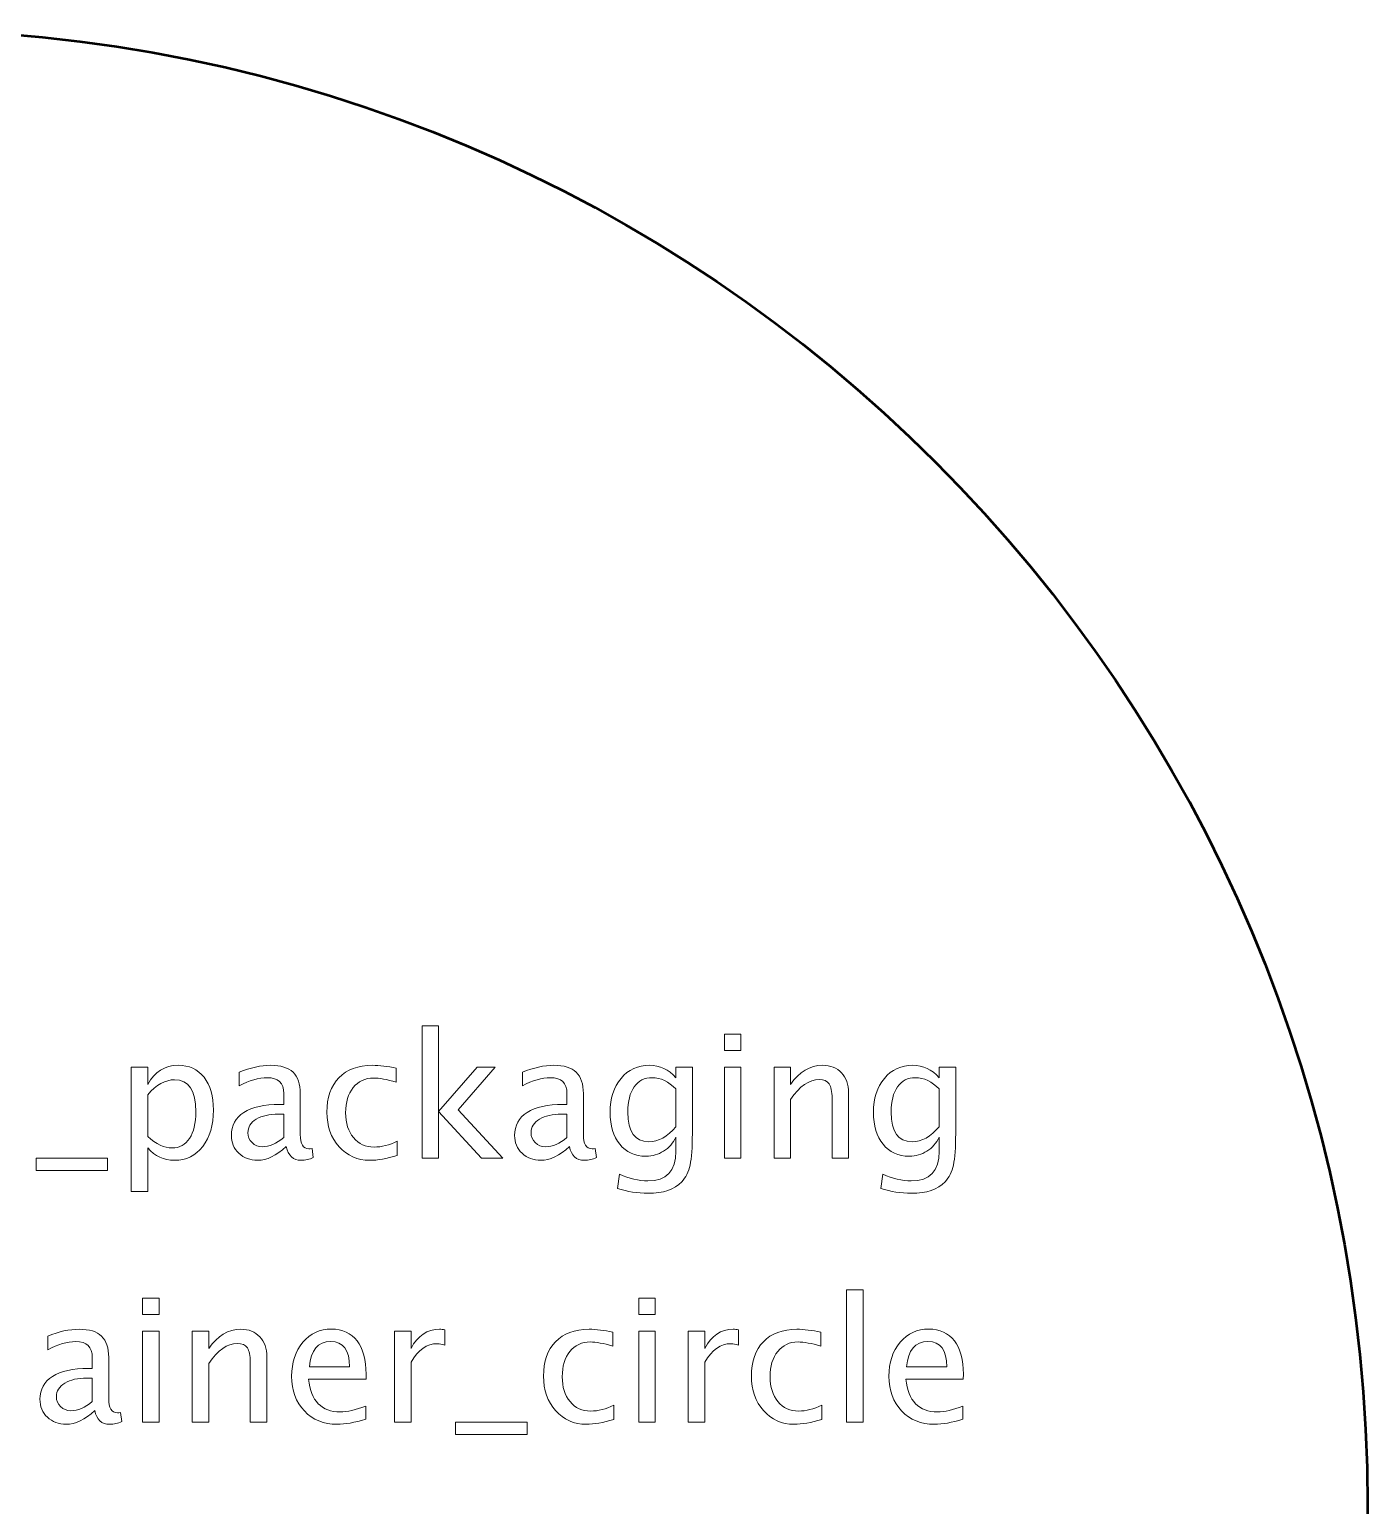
# Model space of a CAD drawing. Header units: centimetres. Extents: x -9.3 to 10.1, y -9.5 to 10.1.
# Drawn here: x 5.653 to 10.05, y 5.25 to 10.1 of the extents above; entities that cross this region are included whole.
import ezdxf

# ---------------------------------------------------------------- set-up
doc = ezdxf.new("R2010")
doc.units = ezdxf.units.CM
doc.header["$MEASUREMENT"] = 0
doc.layers.add('Layer 1', color=7, linetype='Continuous')

msp = doc.modelspace()

# ---------------------------------------------------------------- linework, layer by layer
at = {"layer": 'Layer 1', "lineweight": 53}
msp.add_ellipse((5.2, 5.25), major_axis=(0, 4.85), ratio=1, dxfattribs=at)
at = {"layer": 'Layer 1', "color": 5, "lineweight": 9}
for points, knots in [([(6.94299, 6.39101), (6.94299, 6.39101), (6.94299, 6.82619), (6.94299, 6.82619), (6.94299, 6.82619), (6.94299, 6.82619), (6.99717, 6.82619), (6.99717, 6.82619), (6.99717, 6.82619), (6.99717, 6.82619), (6.99717, 6.54501), (6.99717, 6.54501), (6.99717, 6.54501), (6.99717, 6.54501), (7.12417, 6.69016), (7.12417, 6.69016), (7.12417, 6.69016), (7.12417, 6.69016), (7.18269, 6.69016), (7.18269, 6.69016), (7.18269, 6.69016), (7.18269, 6.69016), (7.06133, 6.55056), (7.06133, 6.55056), (7.06133, 6.55056), (7.06133, 6.55056), (7.20808, 6.39101), (7.20808, 6.39101), (7.20808, 6.39101), (7.20808, 6.39101), (7.13828, 6.39101), (7.13828, 6.39101), (7.13828, 6.39101), (7.13828, 6.39101), (6.99717, 6.54444), (6.99717, 6.54444), (6.99717, 6.54444), (6.99717, 6.54444), (6.99717, 6.39101), (6.99717, 6.39101), (6.99717, 6.39101), (6.99717, 6.39101), (6.94299, 6.39101), (6.94299, 6.39101)], [0, 0, 0, 0, 0.0833333, 0.0833333, 0.0833333, 0.0833333, 0.1666667, 0.1666667, 0.1666667, 0.1666667, 0.25, 0.25, 0.25, 0.25, 0.3333333, 0.3333333, 0.3333333, 0.3333333, 0.4166667, 0.4166667, 0.4166667, 0.4166667, 0.5, 0.5, 0.5, 0.5, 0.5833333, 0.5833333, 0.5833333, 0.5833333, 0.6666667, 0.6666667, 0.6666667, 0.6666667, 0.75, 0.75, 0.75, 0.75, 0.8333333, 0.8333333, 0.8333333, 0.8333333, 1, 1, 1, 1]), ([(7.9365, 6.74491), (7.9365, 6.74491), (7.9365, 6.7991), (7.9365, 6.7991), (7.9365, 6.7991), (7.9365, 6.7991), (7.99068, 6.7991), (7.99068, 6.7991), (7.99068, 6.7991), (7.99068, 6.7991), (7.99068, 6.74491), (7.99068, 6.74491), (7.99068, 6.74491), (7.99068, 6.74491), (7.9365, 6.74491), (7.9365, 6.74491)], [0, 0, 0, 0, 0.2, 0.2, 0.2, 0.2, 0.4, 0.4, 0.4, 0.4, 0.6, 0.6, 0.6, 0.6, 1, 1, 1, 1]), ([(5.98702, 6.28207), (5.98702, 6.28207), (5.98702, 6.69016), (5.98702, 6.69016), (5.98702, 6.69016), (5.98702, 6.69016), (6.0412, 6.69016), (6.0412, 6.69016), (6.0412, 6.69016), (6.0412, 6.69016), (6.0412, 6.63363), (6.0412, 6.63363), (6.0412, 6.63363), (6.0634, 6.67549), (6.0968, 6.69637), (6.1413, 6.69637), (6.1413, 6.69637), (6.17733, 6.69637), (6.20564, 6.6833), (6.22634, 6.65705), (6.22634, 6.65705), (6.24703, 6.6308), (6.25738, 6.59496), (6.25738, 6.54952), (6.25738, 6.54952), (6.25738, 6.50004), (6.24562, 6.46006), (6.2222, 6.42977), (6.2222, 6.42977), (6.19878, 6.39938), (6.16792, 6.38424), (6.12973, 6.38424), (6.12973, 6.38424), (6.09426, 6.38424), (6.06472, 6.39778), (6.0412, 6.42497), (6.0412, 6.42497), (6.0412, 6.42497), (6.0412, 6.28207), (6.0412, 6.28207), (6.0412, 6.28207), (6.0412, 6.28207), (5.98702, 6.28207), (5.98702, 6.28207)], [0, 0, 0, 0, 0.0833333, 0.0833333, 0.0833333, 0.0833333, 0.1666667, 0.1666667, 0.1666667, 0.1666667, 0.25, 0.25, 0.25, 0.25, 0.3333333, 0.3333333, 0.3333333, 0.3333333, 0.4166667, 0.4166667, 0.4166667, 0.4166667, 0.5, 0.5, 0.5, 0.5, 0.5833333, 0.5833333, 0.5833333, 0.5833333, 0.6666667, 0.6666667, 0.6666667, 0.6666667, 0.75, 0.75, 0.75, 0.75, 0.8333333, 0.8333333, 0.8333333, 0.8333333, 1, 1, 1, 1]), ([(6.49642, 6.42911), (6.46387, 6.39919), (6.43255, 6.38424), (6.40244, 6.38424), (6.40244, 6.38424), (6.3777, 6.38424), (6.3571, 6.39195), (6.34083, 6.40747), (6.34083, 6.40747), (6.32446, 6.42299), (6.31627, 6.44256), (6.31627, 6.46617), (6.31627, 6.46617), (6.31627, 6.49882), (6.33001, 6.52394), (6.35748, 6.54143), (6.35748, 6.54143), (6.38495, 6.55893), (6.42436, 6.56768), (6.47573, 6.56768), (6.47573, 6.56768), (6.47573, 6.56768), (6.48843, 6.56768), (6.48843, 6.56768), (6.48843, 6.56768), (6.48843, 6.56768), (6.48843, 6.60371), (6.48843, 6.60371), (6.48843, 6.60371), (6.48843, 6.63842), (6.47036, 6.65573), (6.43415, 6.65573), (6.43415, 6.65573), (6.40611, 6.65573), (6.37544, 6.64689), (6.34224, 6.6292), (6.34224, 6.6292), (6.34224, 6.6292), (6.34224, 6.67379), (6.34224, 6.67379), (6.34224, 6.67379), (6.37874, 6.68885), (6.41317, 6.69637), (6.44543, 6.69637), (6.44543, 6.69637), (6.47864, 6.69637), (6.5032, 6.68885), (6.51891, 6.6737), (6.51891, 6.6737), (6.53471, 6.65855), (6.54261, 6.63522), (6.54261, 6.60371), (6.54261, 6.60371), (6.54261, 6.60371), (6.54261, 6.46853), (6.54261, 6.46853), (6.54261, 6.46853), (6.54261, 6.43758), (6.55211, 6.42205), (6.57121, 6.42205), (6.57121, 6.42205), (6.57356, 6.42205), (6.57704, 6.42243), (6.58165, 6.42318), (6.58165, 6.42318), (6.58165, 6.42318), (6.58551, 6.39308), (6.58551, 6.39308), (6.58551, 6.39308), (6.57319, 6.38715), (6.55964, 6.38424), (6.54478, 6.38424), (6.54478, 6.38424), (6.51947, 6.38424), (6.50338, 6.39919), (6.49642, 6.42911)], [0, 0, 0, 0, 0.05, 0.05, 0.05, 0.05, 0.1, 0.1, 0.1, 0.1, 0.15, 0.15, 0.15, 0.15, 0.2, 0.2, 0.2, 0.2, 0.25, 0.25, 0.25, 0.25, 0.3, 0.3, 0.3, 0.3, 0.35, 0.35, 0.35, 0.35, 0.4, 0.4, 0.4, 0.4, 0.45, 0.45, 0.45, 0.45, 0.5, 0.5, 0.5, 0.5, 0.55, 0.55, 0.55, 0.55, 0.6, 0.6, 0.6, 0.6, 0.65, 0.65, 0.65, 0.65, 0.7, 0.7, 0.7, 0.7, 0.75, 0.75, 0.75, 0.75, 0.8, 0.8, 0.8, 0.8, 0.85, 0.85, 0.85, 0.85, 0.9, 0.9, 0.9, 0.9, 1, 1, 1, 1]), ([(6.86161, 6.40004), (6.82652, 6.3895), (6.79623, 6.38424), (6.77074, 6.38424), (6.77074, 6.38424), (6.73028, 6.38424), (6.69679, 6.39919), (6.67017, 6.42902), (6.67017, 6.42902), (6.64355, 6.45893), (6.63019, 6.49665), (6.63019, 6.54209), (6.63019, 6.54209), (6.63019, 6.59063), (6.64336, 6.62855), (6.6697, 6.65564), (6.6697, 6.65564), (6.69604, 6.68283), (6.73282, 6.69637), (6.78005, 6.69637), (6.78005, 6.69637), (6.80328, 6.69637), (6.82944, 6.69317), (6.85822, 6.68678), (6.85822, 6.68678), (6.85822, 6.68678), (6.85822, 6.64106), (6.85822, 6.64106), (6.85822, 6.64106), (6.82765, 6.65009), (6.80272, 6.6546), (6.78353, 6.6546), (6.78353, 6.6546), (6.75568, 6.6546), (6.73339, 6.64416), (6.71674, 6.62337), (6.71674, 6.62337), (6.70009, 6.60258), (6.69171, 6.57483), (6.69171, 6.54021), (6.69171, 6.54021), (6.69171, 6.50663), (6.70037, 6.47953), (6.71758, 6.45874), (6.71758, 6.45874), (6.7348, 6.43805), (6.75728, 6.4277), (6.78522, 6.4277), (6.78522, 6.4277), (6.80996, 6.4277), (6.83536, 6.4341), (6.86161, 6.44689), (6.86161, 6.44689), (6.86161, 6.44689), (6.86161, 6.40004), (6.86161, 6.40004)], [0, 0, 0, 0, 0.0666667, 0.0666667, 0.0666667, 0.0666667, 0.1333333, 0.1333333, 0.1333333, 0.1333333, 0.2, 0.2, 0.2, 0.2, 0.2666667, 0.2666667, 0.2666667, 0.2666667, 0.3333333, 0.3333333, 0.3333333, 0.3333333, 0.4, 0.4, 0.4, 0.4, 0.4666667, 0.4666667, 0.4666667, 0.4666667, 0.5333333, 0.5333333, 0.5333333, 0.5333333, 0.6, 0.6, 0.6, 0.6, 0.6666667, 0.6666667, 0.6666667, 0.6666667, 0.7333333, 0.7333333, 0.7333333, 0.7333333, 0.8, 0.8, 0.8, 0.8, 0.8666667, 0.8666667, 0.8666667, 0.8666667, 1, 1, 1, 1]), ([(7.42709, 6.42911), (7.39454, 6.39919), (7.36322, 6.38424), (7.33311, 6.38424), (7.33311, 6.38424), (7.30837, 6.38424), (7.28777, 6.39195), (7.2715, 6.40747), (7.2715, 6.40747), (7.25513, 6.42299), (7.24694, 6.44256), (7.24694, 6.46617), (7.24694, 6.46617), (7.24694, 6.49882), (7.26068, 6.52394), (7.28815, 6.54143), (7.28815, 6.54143), (7.31562, 6.55893), (7.35503, 6.56768), (7.4064, 6.56768), (7.4064, 6.56768), (7.4064, 6.56768), (7.4191, 6.56768), (7.4191, 6.56768), (7.4191, 6.56768), (7.4191, 6.56768), (7.4191, 6.60371), (7.4191, 6.60371), (7.4191, 6.60371), (7.4191, 6.63842), (7.40103, 6.65573), (7.36482, 6.65573), (7.36482, 6.65573), (7.33678, 6.65573), (7.30611, 6.64689), (7.27291, 6.6292), (7.27291, 6.6292), (7.27291, 6.6292), (7.27291, 6.67379), (7.27291, 6.67379), (7.27291, 6.67379), (7.30941, 6.68885), (7.34384, 6.69637), (7.3761, 6.69637), (7.3761, 6.69637), (7.40931, 6.69637), (7.43387, 6.68885), (7.44958, 6.6737), (7.44958, 6.6737), (7.46538, 6.65855), (7.47328, 6.63522), (7.47328, 6.60371), (7.47328, 6.60371), (7.47328, 6.60371), (7.47328, 6.46853), (7.47328, 6.46853), (7.47328, 6.46853), (7.47328, 6.43758), (7.48278, 6.42205), (7.50188, 6.42205), (7.50188, 6.42205), (7.50423, 6.42205), (7.50771, 6.42243), (7.51232, 6.42318), (7.51232, 6.42318), (7.51232, 6.42318), (7.51618, 6.39308), (7.51618, 6.39308), (7.51618, 6.39308), (7.50386, 6.38715), (7.49031, 6.38424), (7.47545, 6.38424), (7.47545, 6.38424), (7.45014, 6.38424), (7.43405, 6.39919), (7.42709, 6.42911)], [0, 0, 0, 0, 0.05, 0.05, 0.05, 0.05, 0.1, 0.1, 0.1, 0.1, 0.15, 0.15, 0.15, 0.15, 0.2, 0.2, 0.2, 0.2, 0.25, 0.25, 0.25, 0.25, 0.3, 0.3, 0.3, 0.3, 0.35, 0.35, 0.35, 0.35, 0.4, 0.4, 0.4, 0.4, 0.45, 0.45, 0.45, 0.45, 0.5, 0.5, 0.5, 0.5, 0.55, 0.55, 0.55, 0.55, 0.6, 0.6, 0.6, 0.6, 0.65, 0.65, 0.65, 0.65, 0.7, 0.7, 0.7, 0.7, 0.75, 0.75, 0.75, 0.75, 0.8, 0.8, 0.8, 0.8, 0.85, 0.85, 0.85, 0.85, 0.9, 0.9, 0.9, 0.9, 1, 1, 1, 1]), ([(7.5857, 6.29167), (7.5857, 6.29167), (7.59209, 6.33852), (7.59209, 6.33852), (7.59209, 6.33852), (7.62351, 6.32384), (7.65465, 6.3165), (7.68541, 6.3165), (7.68541, 6.3165), (7.74647, 6.3165), (7.77704, 6.34887), (7.77704, 6.41349), (7.77704, 6.41349), (7.77704, 6.41349), (7.77704, 6.46053), (7.77704, 6.46053), (7.77704, 6.46053), (7.76763, 6.44068), (7.75427, 6.42535), (7.73687, 6.41434), (7.73687, 6.41434), (7.71947, 6.40333), (7.70009, 6.39778), (7.67873, 6.39778), (7.67873, 6.39778), (7.64252, 6.39778), (7.61382, 6.41077), (7.59266, 6.43673), (7.59266, 6.43673), (7.57149, 6.46269), (7.56086, 6.49788), (7.56086, 6.54228), (7.56086, 6.54228), (7.56086, 6.58772), (7.5729, 6.62478), (7.59698, 6.65347), (7.59698, 6.65347), (7.62116, 6.68207), (7.6523, 6.69637), (7.69059, 6.69637), (7.69059, 6.69637), (7.72408, 6.69637), (7.75296, 6.68283), (7.77704, 6.65564), (7.77704, 6.65564), (7.77704, 6.65564), (7.77704, 6.69016), (7.77704, 6.69016), (7.77704, 6.69016), (7.77704, 6.69016), (7.83123, 6.69016), (7.83123, 6.69016), (7.83123, 6.69016), (7.83123, 6.69016), (7.83123, 6.47267), (7.83123, 6.47267), (7.83123, 6.47267), (7.83123, 6.42591), (7.82878, 6.39129), (7.82389, 6.36881), (7.82389, 6.36881), (7.81909, 6.34633), (7.80987, 6.32789), (7.79651, 6.31359), (7.79651, 6.31359), (7.77281, 6.28847), (7.73574, 6.27586), (7.68541, 6.27586), (7.68541, 6.27586), (7.65089, 6.27586), (7.61768, 6.28113), (7.5857, 6.29167)], [0, 0, 0, 0, 0.0526316, 0.0526316, 0.0526316, 0.0526316, 0.1052632, 0.1052632, 0.1052632, 0.1052632, 0.1578947, 0.1578947, 0.1578947, 0.1578947, 0.2105263, 0.2105263, 0.2105263, 0.2105263, 0.2631579, 0.2631579, 0.2631579, 0.2631579, 0.3157895, 0.3157895, 0.3157895, 0.3157895, 0.3684211, 0.3684211, 0.3684211, 0.3684211, 0.4210526, 0.4210526, 0.4210526, 0.4210526, 0.4736842, 0.4736842, 0.4736842, 0.4736842, 0.5263158, 0.5263158, 0.5263158, 0.5263158, 0.5789474, 0.5789474, 0.5789474, 0.5789474, 0.6315789, 0.6315789, 0.6315789, 0.6315789, 0.6842105, 0.6842105, 0.6842105, 0.6842105, 0.7368421, 0.7368421, 0.7368421, 0.7368421, 0.7894737, 0.7894737, 0.7894737, 0.7894737, 0.8421053, 0.8421053, 0.8421053, 0.8421053, 0.8947368, 0.8947368, 0.8947368, 0.8947368, 1, 1, 1, 1]), ([(8.09962, 6.39101), (8.09962, 6.39101), (8.09962, 6.69016), (8.09962, 6.69016), (8.09962, 6.69016), (8.09962, 6.69016), (8.1538, 6.69016), (8.1538, 6.69016), (8.1538, 6.69016), (8.1538, 6.69016), (8.1538, 6.63363), (8.1538, 6.63363), (8.1538, 6.63363), (8.18249, 6.67549), (8.21768, 6.69637), (8.25926, 6.69637), (8.25926, 6.69637), (8.28541, 6.69637), (8.3062, 6.68819), (8.32154, 6.67172), (8.32154, 6.67172), (8.33687, 6.65536), (8.34458, 6.63325), (8.34458, 6.60559), (8.34458, 6.60559), (8.34458, 6.60559), (8.34458, 6.39101), (8.34458, 6.39101), (8.34458, 6.39101), (8.34458, 6.39101), (8.2904, 6.39101), (8.2904, 6.39101), (8.2904, 6.39101), (8.2904, 6.39101), (8.2904, 6.58791), (8.2904, 6.58791), (8.2904, 6.58791), (8.2904, 6.61011), (8.2871, 6.62591), (8.28061, 6.63532), (8.28061, 6.63532), (8.27403, 6.64482), (8.26321, 6.64952), (8.24806, 6.64952), (8.24806, 6.64952), (8.21476, 6.64952), (8.18334, 6.62779), (8.1538, 6.58433), (8.1538, 6.58433), (8.1538, 6.58433), (8.1538, 6.39101), (8.1538, 6.39101), (8.1538, 6.39101), (8.1538, 6.39101), (8.09962, 6.39101), (8.09962, 6.39101)], [0, 0, 0, 0, 0.0666667, 0.0666667, 0.0666667, 0.0666667, 0.1333333, 0.1333333, 0.1333333, 0.1333333, 0.2, 0.2, 0.2, 0.2, 0.2666667, 0.2666667, 0.2666667, 0.2666667, 0.3333333, 0.3333333, 0.3333333, 0.3333333, 0.4, 0.4, 0.4, 0.4, 0.4666667, 0.4666667, 0.4666667, 0.4666667, 0.5333333, 0.5333333, 0.5333333, 0.5333333, 0.6, 0.6, 0.6, 0.6, 0.6666667, 0.6666667, 0.6666667, 0.6666667, 0.7333333, 0.7333333, 0.7333333, 0.7333333, 0.8, 0.8, 0.8, 0.8, 0.8666667, 0.8666667, 0.8666667, 0.8666667, 1, 1, 1, 1]), ([(8.45108, 6.29167), (8.45108, 6.29167), (8.45747, 6.33852), (8.45747, 6.33852), (8.45747, 6.33852), (8.48889, 6.32384), (8.52003, 6.3165), (8.55079, 6.3165), (8.55079, 6.3165), (8.61185, 6.3165), (8.64242, 6.34887), (8.64242, 6.41349), (8.64242, 6.41349), (8.64242, 6.41349), (8.64242, 6.46053), (8.64242, 6.46053), (8.64242, 6.46053), (8.63301, 6.44068), (8.61965, 6.42535), (8.60225, 6.41434), (8.60225, 6.41434), (8.58485, 6.40333), (8.56547, 6.39778), (8.54411, 6.39778), (8.54411, 6.39778), (8.5079, 6.39778), (8.4792, 6.41077), (8.45804, 6.43673), (8.45804, 6.43673), (8.43687, 6.46269), (8.42624, 6.49788), (8.42624, 6.54228), (8.42624, 6.54228), (8.42624, 6.58772), (8.43828, 6.62478), (8.46236, 6.65347), (8.46236, 6.65347), (8.48654, 6.68207), (8.51768, 6.69637), (8.55597, 6.69637), (8.55597, 6.69637), (8.58946, 6.69637), (8.61834, 6.68283), (8.64242, 6.65564), (8.64242, 6.65564), (8.64242, 6.65564), (8.64242, 6.69016), (8.64242, 6.69016), (8.64242, 6.69016), (8.64242, 6.69016), (8.69661, 6.69016), (8.69661, 6.69016), (8.69661, 6.69016), (8.69661, 6.69016), (8.69661, 6.47267), (8.69661, 6.47267), (8.69661, 6.47267), (8.69661, 6.42591), (8.69416, 6.39129), (8.68927, 6.36881), (8.68927, 6.36881), (8.68447, 6.34633), (8.67525, 6.32789), (8.66189, 6.31359), (8.66189, 6.31359), (8.63819, 6.28847), (8.60112, 6.27586), (8.55079, 6.27586), (8.55079, 6.27586), (8.51627, 6.27586), (8.48306, 6.28113), (8.45108, 6.29167)], [0, 0, 0, 0, 0.0526316, 0.0526316, 0.0526316, 0.0526316, 0.1052632, 0.1052632, 0.1052632, 0.1052632, 0.1578947, 0.1578947, 0.1578947, 0.1578947, 0.2105263, 0.2105263, 0.2105263, 0.2105263, 0.2631579, 0.2631579, 0.2631579, 0.2631579, 0.3157895, 0.3157895, 0.3157895, 0.3157895, 0.3684211, 0.3684211, 0.3684211, 0.3684211, 0.4210526, 0.4210526, 0.4210526, 0.4210526, 0.4736842, 0.4736842, 0.4736842, 0.4736842, 0.5263158, 0.5263158, 0.5263158, 0.5263158, 0.5789474, 0.5789474, 0.5789474, 0.5789474, 0.6315789, 0.6315789, 0.6315789, 0.6315789, 0.6842105, 0.6842105, 0.6842105, 0.6842105, 0.7368421, 0.7368421, 0.7368421, 0.7368421, 0.7894737, 0.7894737, 0.7894737, 0.7894737, 0.8421053, 0.8421053, 0.8421053, 0.8421053, 0.8947368, 0.8947368, 0.8947368, 0.8947368, 1, 1, 1, 1]), ([(6.0412, 6.46232), (6.06914, 6.43739), (6.09577, 6.42488), (6.12107, 6.42488), (6.12107, 6.42488), (6.146, 6.42488), (6.16529, 6.43532), (6.17883, 6.45611), (6.17883, 6.45611), (6.19247, 6.4769), (6.19925, 6.50616), (6.19925, 6.54397), (6.19925, 6.54397), (6.19925, 6.61396), (6.1761, 6.64896), (6.12982, 6.64896), (6.12982, 6.64896), (6.09953, 6.64896), (6.06999, 6.63259), (6.0412, 6.59976), (6.0412, 6.59976), (6.0412, 6.59976), (6.0412, 6.46232), (6.0412, 6.46232)], [0, 0, 0, 0, 0.1428571, 0.1428571, 0.1428571, 0.1428571, 0.2857143, 0.2857143, 0.2857143, 0.2857143, 0.4285714, 0.4285714, 0.4285714, 0.4285714, 0.5714286, 0.5714286, 0.5714286, 0.5714286, 0.7142857, 0.7142857, 0.7142857, 0.7142857, 1, 1, 1, 1]), ([(7.77704, 6.49449), (7.77704, 6.49449), (7.77704, 6.61857), (7.77704, 6.61857), (7.77704, 6.61857), (7.75315, 6.64331), (7.72709, 6.65573), (7.69896, 6.65573), (7.69896, 6.65573), (7.67394, 6.65573), (7.65437, 6.64576), (7.64026, 6.62572), (7.64026, 6.62572), (7.62605, 6.60578), (7.619, 6.57803), (7.619, 6.54266), (7.619, 6.54266), (7.619, 6.47765), (7.64205, 6.4452), (7.68824, 6.4452), (7.68824, 6.4452), (7.71966, 6.4452), (7.74929, 6.46166), (7.77704, 6.49449)], [0, 0, 0, 0, 0.1428571, 0.1428571, 0.1428571, 0.1428571, 0.2857143, 0.2857143, 0.2857143, 0.2857143, 0.4285714, 0.4285714, 0.4285714, 0.4285714, 0.5714286, 0.5714286, 0.5714286, 0.5714286, 0.7142857, 0.7142857, 0.7142857, 0.7142857, 1, 1, 1, 1]), ([(7.9365, 6.39101), (7.9365, 6.39101), (7.9365, 6.69016), (7.9365, 6.69016), (7.9365, 6.69016), (7.9365, 6.69016), (7.99068, 6.69016), (7.99068, 6.69016), (7.99068, 6.69016), (7.99068, 6.69016), (7.99068, 6.39101), (7.99068, 6.39101), (7.99068, 6.39101), (7.99068, 6.39101), (7.9365, 6.39101), (7.9365, 6.39101)], [0, 0, 0, 0, 0.2, 0.2, 0.2, 0.2, 0.4, 0.4, 0.4, 0.4, 0.6, 0.6, 0.6, 0.6, 1, 1, 1, 1]), ([(8.64242, 6.49449), (8.64242, 6.49449), (8.64242, 6.61857), (8.64242, 6.61857), (8.64242, 6.61857), (8.61853, 6.64331), (8.59247, 6.65573), (8.56434, 6.65573), (8.56434, 6.65573), (8.53932, 6.65573), (8.51975, 6.64576), (8.50564, 6.62572), (8.50564, 6.62572), (8.49143, 6.60578), (8.48438, 6.57803), (8.48438, 6.54266), (8.48438, 6.54266), (8.48438, 6.47765), (8.50743, 6.4452), (8.55362, 6.4452), (8.55362, 6.4452), (8.58504, 6.4452), (8.61467, 6.46166), (8.64242, 6.49449)], [0, 0, 0, 0, 0.1428571, 0.1428571, 0.1428571, 0.1428571, 0.2857143, 0.2857143, 0.2857143, 0.2857143, 0.4285714, 0.4285714, 0.4285714, 0.4285714, 0.5714286, 0.5714286, 0.5714286, 0.5714286, 0.7142857, 0.7142857, 0.7142857, 0.7142857, 1, 1, 1, 1]), ([(6.48843, 6.45865), (6.48843, 6.45865), (6.48843, 6.53551), (6.48843, 6.53551), (6.48843, 6.53551), (6.48843, 6.53551), (6.47102, 6.53607), (6.47102, 6.53607), (6.47102, 6.53607), (6.44092, 6.53607), (6.41665, 6.53052), (6.39812, 6.51942), (6.39812, 6.51942), (6.37968, 6.50823), (6.37046, 6.49346), (6.37046, 6.47502), (6.37046, 6.47502), (6.37046, 6.46213), (6.37507, 6.45122), (6.38419, 6.44228), (6.38419, 6.44228), (6.39341, 6.43334), (6.40461, 6.42883), (6.41787, 6.42883), (6.41787, 6.42883), (6.44045, 6.42883), (6.46397, 6.4388), (6.48843, 6.45865)], [0, 0, 0, 0, 0.125, 0.125, 0.125, 0.125, 0.25, 0.25, 0.25, 0.25, 0.375, 0.375, 0.375, 0.375, 0.5, 0.5, 0.5, 0.5, 0.625, 0.625, 0.625, 0.625, 0.75, 0.75, 0.75, 0.75, 1, 1, 1, 1]), ([(7.4191, 6.45865), (7.4191, 6.45865), (7.4191, 6.53551), (7.4191, 6.53551), (7.4191, 6.53551), (7.4191, 6.53551), (7.40169, 6.53607), (7.40169, 6.53607), (7.40169, 6.53607), (7.37159, 6.53607), (7.34732, 6.53052), (7.32879, 6.51942), (7.32879, 6.51942), (7.31035, 6.50823), (7.30113, 6.49346), (7.30113, 6.47502), (7.30113, 6.47502), (7.30113, 6.46213), (7.30574, 6.45122), (7.31486, 6.44228), (7.31486, 6.44228), (7.32408, 6.43334), (7.33528, 6.42883), (7.34854, 6.42883), (7.34854, 6.42883), (7.37112, 6.42883), (7.39464, 6.4388), (7.4191, 6.45865)], [0, 0, 0, 0, 0.125, 0.125, 0.125, 0.125, 0.25, 0.25, 0.25, 0.25, 0.375, 0.375, 0.375, 0.375, 0.5, 0.5, 0.5, 0.5, 0.625, 0.625, 0.625, 0.625, 0.75, 0.75, 0.75, 0.75, 1, 1, 1, 1]), ([(5.67432, 6.35037), (5.67432, 6.35037), (5.67432, 6.39101), (5.67432, 6.39101), (5.67432, 6.39101), (5.67432, 6.39101), (5.90912, 6.39101), (5.90912, 6.39101), (5.90912, 6.39101), (5.90912, 6.39101), (5.90912, 6.35037), (5.90912, 6.35037), (5.90912, 6.35037), (5.90912, 6.35037), (5.67432, 6.35037), (5.67432, 6.35037)], [0, 0, 0, 0, 0.2, 0.2, 0.2, 0.2, 0.4, 0.4, 0.4, 0.4, 0.6, 0.6, 0.6, 0.6, 1, 1, 1, 1]), ([(6.0246, 5.87756), (6.0246, 5.87756), (6.0246, 5.93175), (6.0246, 5.93175), (6.0246, 5.93175), (6.0246, 5.93175), (6.07878, 5.93175), (6.07878, 5.93175), (6.07878, 5.93175), (6.07878, 5.93175), (6.07878, 5.87756), (6.07878, 5.87756), (6.07878, 5.87756), (6.07878, 5.87756), (6.0246, 5.87756), (6.0246, 5.87756)], [0, 0, 0, 0, 0.2, 0.2, 0.2, 0.2, 0.4, 0.4, 0.4, 0.4, 0.6, 0.6, 0.6, 0.6, 1, 1, 1, 1]), ([(7.6548, 5.87756), (7.6548, 5.87756), (7.6548, 5.93175), (7.6548, 5.93175), (7.6548, 5.93175), (7.6548, 5.93175), (7.70898, 5.93175), (7.70898, 5.93175), (7.70898, 5.93175), (7.70898, 5.93175), (7.70898, 5.87756), (7.70898, 5.87756), (7.70898, 5.87756), (7.70898, 5.87756), (7.6548, 5.87756), (7.6548, 5.87756)], [0, 0, 0, 0, 0.2, 0.2, 0.2, 0.2, 0.4, 0.4, 0.4, 0.4, 0.6, 0.6, 0.6, 0.6, 1, 1, 1, 1]), ([(8.33796, 5.52366), (8.33796, 5.52366), (8.33796, 5.95884), (8.33796, 5.95884), (8.33796, 5.95884), (8.33796, 5.95884), (8.39214, 5.95884), (8.39214, 5.95884), (8.39214, 5.95884), (8.39214, 5.95884), (8.39214, 5.52366), (8.39214, 5.52366), (8.39214, 5.52366), (8.39214, 5.52366), (8.33796, 5.52366), (8.33796, 5.52366)], [0, 0, 0, 0, 0.2, 0.2, 0.2, 0.2, 0.4, 0.4, 0.4, 0.4, 0.6, 0.6, 0.6, 0.6, 1, 1, 1, 1]), ([(5.86712, 5.56176), (5.83457, 5.53184), (5.80325, 5.51689), (5.77314, 5.51689), (5.77314, 5.51689), (5.7484, 5.51689), (5.7278, 5.5246), (5.71153, 5.54012), (5.71153, 5.54012), (5.69516, 5.55564), (5.68697, 5.57521), (5.68697, 5.59882), (5.68697, 5.59882), (5.68697, 5.63147), (5.70071, 5.65659), (5.72818, 5.67408), (5.72818, 5.67408), (5.75565, 5.69158), (5.79506, 5.70033), (5.84643, 5.70033), (5.84643, 5.70033), (5.84643, 5.70033), (5.85913, 5.70033), (5.85913, 5.70033), (5.85913, 5.70033), (5.85913, 5.70033), (5.85913, 5.73636), (5.85913, 5.73636), (5.85913, 5.73636), (5.85913, 5.77107), (5.84106, 5.78838), (5.80485, 5.78838), (5.80485, 5.78838), (5.77681, 5.78838), (5.74614, 5.77954), (5.71294, 5.76185), (5.71294, 5.76185), (5.71294, 5.76185), (5.71294, 5.80644), (5.71294, 5.80644), (5.71294, 5.80644), (5.74944, 5.8215), (5.78387, 5.82902), (5.81613, 5.82902), (5.81613, 5.82902), (5.84934, 5.82902), (5.8739, 5.8215), (5.88961, 5.80635), (5.88961, 5.80635), (5.90541, 5.7912), (5.91331, 5.76787), (5.91331, 5.73636), (5.91331, 5.73636), (5.91331, 5.73636), (5.91331, 5.60118), (5.91331, 5.60118), (5.91331, 5.60118), (5.91331, 5.57023), (5.92281, 5.5547), (5.94191, 5.5547), (5.94191, 5.5547), (5.94426, 5.5547), (5.94774, 5.55508), (5.95235, 5.55583), (5.95235, 5.55583), (5.95235, 5.55583), (5.95621, 5.52573), (5.95621, 5.52573), (5.95621, 5.52573), (5.94389, 5.5198), (5.93034, 5.51689), (5.91548, 5.51689), (5.91548, 5.51689), (5.89017, 5.51689), (5.87408, 5.53184), (5.86712, 5.56176)], [0, 0, 0, 0, 0.05, 0.05, 0.05, 0.05, 0.1, 0.1, 0.1, 0.1, 0.15, 0.15, 0.15, 0.15, 0.2, 0.2, 0.2, 0.2, 0.25, 0.25, 0.25, 0.25, 0.3, 0.3, 0.3, 0.3, 0.35, 0.35, 0.35, 0.35, 0.4, 0.4, 0.4, 0.4, 0.45, 0.45, 0.45, 0.45, 0.5, 0.5, 0.5, 0.5, 0.55, 0.55, 0.55, 0.55, 0.6, 0.6, 0.6, 0.6, 0.65, 0.65, 0.65, 0.65, 0.7, 0.7, 0.7, 0.7, 0.75, 0.75, 0.75, 0.75, 0.8, 0.8, 0.8, 0.8, 0.85, 0.85, 0.85, 0.85, 0.9, 0.9, 0.9, 0.9, 1, 1, 1, 1]), ([(6.0246, 5.52366), (6.0246, 5.52366), (6.0246, 5.82281), (6.0246, 5.82281), (6.0246, 5.82281), (6.0246, 5.82281), (6.07878, 5.82281), (6.07878, 5.82281), (6.07878, 5.82281), (6.07878, 5.82281), (6.07878, 5.52366), (6.07878, 5.52366), (6.07878, 5.52366), (6.07878, 5.52366), (6.0246, 5.52366), (6.0246, 5.52366)], [0, 0, 0, 0, 0.2, 0.2, 0.2, 0.2, 0.4, 0.4, 0.4, 0.4, 0.6, 0.6, 0.6, 0.6, 1, 1, 1, 1]), ([(6.18772, 5.52366), (6.18772, 5.52366), (6.18772, 5.82281), (6.18772, 5.82281), (6.18772, 5.82281), (6.18772, 5.82281), (6.2419, 5.82281), (6.2419, 5.82281), (6.2419, 5.82281), (6.2419, 5.82281), (6.2419, 5.76628), (6.2419, 5.76628), (6.2419, 5.76628), (6.27059, 5.80814), (6.30578, 5.82902), (6.34736, 5.82902), (6.34736, 5.82902), (6.37351, 5.82902), (6.3943, 5.82084), (6.40964, 5.80437), (6.40964, 5.80437), (6.42497, 5.78801), (6.43268, 5.7659), (6.43268, 5.73824), (6.43268, 5.73824), (6.43268, 5.73824), (6.43268, 5.52366), (6.43268, 5.52366), (6.43268, 5.52366), (6.43268, 5.52366), (6.3785, 5.52366), (6.3785, 5.52366), (6.3785, 5.52366), (6.3785, 5.52366), (6.3785, 5.72056), (6.3785, 5.72056), (6.3785, 5.72056), (6.3785, 5.74276), (6.3752, 5.75856), (6.36871, 5.76797), (6.36871, 5.76797), (6.36213, 5.77747), (6.35131, 5.78217), (6.33616, 5.78217), (6.33616, 5.78217), (6.30286, 5.78217), (6.27144, 5.76044), (6.2419, 5.71698), (6.2419, 5.71698), (6.2419, 5.71698), (6.2419, 5.52366), (6.2419, 5.52366), (6.2419, 5.52366), (6.2419, 5.52366), (6.18772, 5.52366), (6.18772, 5.52366)], [0, 0, 0, 0, 0.0666667, 0.0666667, 0.0666667, 0.0666667, 0.1333333, 0.1333333, 0.1333333, 0.1333333, 0.2, 0.2, 0.2, 0.2, 0.2666667, 0.2666667, 0.2666667, 0.2666667, 0.3333333, 0.3333333, 0.3333333, 0.3333333, 0.4, 0.4, 0.4, 0.4, 0.4666667, 0.4666667, 0.4666667, 0.4666667, 0.5333333, 0.5333333, 0.5333333, 0.5333333, 0.6, 0.6, 0.6, 0.6, 0.6666667, 0.6666667, 0.6666667, 0.6666667, 0.7333333, 0.7333333, 0.7333333, 0.7333333, 0.8, 0.8, 0.8, 0.8, 0.8666667, 0.8666667, 0.8666667, 0.8666667, 1, 1, 1, 1]), ([(6.75761, 5.53326), (6.72121, 5.52234), (6.69007, 5.51689), (6.6641, 5.51689), (6.6641, 5.51689), (6.6198, 5.51689), (6.58377, 5.53156), (6.55601, 5.56082), (6.55601, 5.56082), (6.52826, 5.59008), (6.51434, 5.62799), (6.51434, 5.67465), (6.51434, 5.67465), (6.51434, 5.7199), (6.52657, 5.75706), (6.55112, 5.78612), (6.55112, 5.78612), (6.57568, 5.8151), (6.6071, 5.82959), (6.64538, 5.82959), (6.64538, 5.82959), (6.6816, 5.82959), (6.70964, 5.8167), (6.72939, 5.79092), (6.72939, 5.79092), (6.74915, 5.76515), (6.75902, 5.72865), (6.75902, 5.68133), (6.75902, 5.68133), (6.75902, 5.68133), (6.75874, 5.66477), (6.75874, 5.66477), (6.75874, 5.66477), (6.75874, 5.66477), (6.56965, 5.66477), (6.56965, 5.66477), (6.56965, 5.66477), (6.57756, 5.59327), (6.61246, 5.55753), (6.67426, 5.55753), (6.67426, 5.55753), (6.69694, 5.55753), (6.72469, 5.56392), (6.75761, 5.57672), (6.75761, 5.57672), (6.75761, 5.57672), (6.75761, 5.53326), (6.75761, 5.53326)], [0, 0, 0, 0, 0.0769231, 0.0769231, 0.0769231, 0.0769231, 0.1538462, 0.1538462, 0.1538462, 0.1538462, 0.2307692, 0.2307692, 0.2307692, 0.2307692, 0.3076923, 0.3076923, 0.3076923, 0.3076923, 0.3846154, 0.3846154, 0.3846154, 0.3846154, 0.4615385, 0.4615385, 0.4615385, 0.4615385, 0.5384615, 0.5384615, 0.5384615, 0.5384615, 0.6153846, 0.6153846, 0.6153846, 0.6153846, 0.6923077, 0.6923077, 0.6923077, 0.6923077, 0.7692308, 0.7692308, 0.7692308, 0.7692308, 0.8461538, 0.8461538, 0.8461538, 0.8461538, 1, 1, 1, 1]), ([(6.85254, 5.52366), (6.85254, 5.52366), (6.85254, 5.82281), (6.85254, 5.82281), (6.85254, 5.82281), (6.85254, 5.82281), (6.90672, 5.82281), (6.90672, 5.82281), (6.90672, 5.82281), (6.90672, 5.82281), (6.90672, 5.76628), (6.90672, 5.76628), (6.90672, 5.76628), (6.92827, 5.80814), (6.9595, 5.82902), (7.00051, 5.82902), (7.00051, 5.82902), (7.00606, 5.82902), (7.0119, 5.82855), (7.01792, 5.82761), (7.01792, 5.82761), (7.01792, 5.82761), (7.01792, 5.77691), (7.01792, 5.77691), (7.01792, 5.77691), (7.00851, 5.78001), (7.00023, 5.78161), (6.99308, 5.78161), (6.99308, 5.78161), (6.95865, 5.78161), (6.92986, 5.76129), (6.90672, 5.72056), (6.90672, 5.72056), (6.90672, 5.72056), (6.90672, 5.52366), (6.90672, 5.52366), (6.90672, 5.52366), (6.90672, 5.52366), (6.85254, 5.52366), (6.85254, 5.52366)], [0, 0, 0, 0, 0.0909091, 0.0909091, 0.0909091, 0.0909091, 0.1818182, 0.1818182, 0.1818182, 0.1818182, 0.2727273, 0.2727273, 0.2727273, 0.2727273, 0.3636364, 0.3636364, 0.3636364, 0.3636364, 0.4545455, 0.4545455, 0.4545455, 0.4545455, 0.5454545, 0.5454545, 0.5454545, 0.5454545, 0.6363636, 0.6363636, 0.6363636, 0.6363636, 0.7272727, 0.7272727, 0.7272727, 0.7272727, 0.8181818, 0.8181818, 0.8181818, 0.8181818, 1, 1, 1, 1]), ([(7.57342, 5.53269), (7.53833, 5.52215), (7.50804, 5.51689), (7.48255, 5.51689), (7.48255, 5.51689), (7.44209, 5.51689), (7.4086, 5.53184), (7.38198, 5.56167), (7.38198, 5.56167), (7.35536, 5.59158), (7.342, 5.6293), (7.342, 5.67474), (7.342, 5.67474), (7.342, 5.72328), (7.35517, 5.7612), (7.38151, 5.78829), (7.38151, 5.78829), (7.40785, 5.81548), (7.44463, 5.82902), (7.49186, 5.82902), (7.49186, 5.82902), (7.51509, 5.82902), (7.54125, 5.82582), (7.57003, 5.81943), (7.57003, 5.81943), (7.57003, 5.81943), (7.57003, 5.77371), (7.57003, 5.77371), (7.57003, 5.77371), (7.53946, 5.78274), (7.51453, 5.78725), (7.49534, 5.78725), (7.49534, 5.78725), (7.46749, 5.78725), (7.4452, 5.77681), (7.42855, 5.75602), (7.42855, 5.75602), (7.4119, 5.73523), (7.40352, 5.70748), (7.40352, 5.67286), (7.40352, 5.67286), (7.40352, 5.63928), (7.41218, 5.61218), (7.42939, 5.59139), (7.42939, 5.59139), (7.44661, 5.5707), (7.46909, 5.56035), (7.49703, 5.56035), (7.49703, 5.56035), (7.52177, 5.56035), (7.54717, 5.56675), (7.57342, 5.57954), (7.57342, 5.57954), (7.57342, 5.57954), (7.57342, 5.53269), (7.57342, 5.53269)], [0, 0, 0, 0, 0.0666667, 0.0666667, 0.0666667, 0.0666667, 0.1333333, 0.1333333, 0.1333333, 0.1333333, 0.2, 0.2, 0.2, 0.2, 0.2666667, 0.2666667, 0.2666667, 0.2666667, 0.3333333, 0.3333333, 0.3333333, 0.3333333, 0.4, 0.4, 0.4, 0.4, 0.4666667, 0.4666667, 0.4666667, 0.4666667, 0.5333333, 0.5333333, 0.5333333, 0.5333333, 0.6, 0.6, 0.6, 0.6, 0.6666667, 0.6666667, 0.6666667, 0.6666667, 0.7333333, 0.7333333, 0.7333333, 0.7333333, 0.8, 0.8, 0.8, 0.8, 0.8666667, 0.8666667, 0.8666667, 0.8666667, 1, 1, 1, 1]), ([(7.6548, 5.52366), (7.6548, 5.52366), (7.6548, 5.82281), (7.6548, 5.82281), (7.6548, 5.82281), (7.6548, 5.82281), (7.70898, 5.82281), (7.70898, 5.82281), (7.70898, 5.82281), (7.70898, 5.82281), (7.70898, 5.52366), (7.70898, 5.52366), (7.70898, 5.52366), (7.70898, 5.52366), (7.6548, 5.52366), (7.6548, 5.52366)], [0, 0, 0, 0, 0.2, 0.2, 0.2, 0.2, 0.4, 0.4, 0.4, 0.4, 0.6, 0.6, 0.6, 0.6, 1, 1, 1, 1]), ([(7.81792, 5.52366), (7.81792, 5.52366), (7.81792, 5.82281), (7.81792, 5.82281), (7.81792, 5.82281), (7.81792, 5.82281), (7.8721, 5.82281), (7.8721, 5.82281), (7.8721, 5.82281), (7.8721, 5.82281), (7.8721, 5.76628), (7.8721, 5.76628), (7.8721, 5.76628), (7.89365, 5.80814), (7.92488, 5.82902), (7.96589, 5.82902), (7.96589, 5.82902), (7.97144, 5.82902), (7.97728, 5.82855), (7.9833, 5.82761), (7.9833, 5.82761), (7.9833, 5.82761), (7.9833, 5.77691), (7.9833, 5.77691), (7.9833, 5.77691), (7.97389, 5.78001), (7.96561, 5.78161), (7.95846, 5.78161), (7.95846, 5.78161), (7.92403, 5.78161), (7.89524, 5.76129), (7.8721, 5.72056), (7.8721, 5.72056), (7.8721, 5.72056), (7.8721, 5.52366), (7.8721, 5.52366), (7.8721, 5.52366), (7.8721, 5.52366), (7.81792, 5.52366), (7.81792, 5.52366)], [0, 0, 0, 0, 0.0909091, 0.0909091, 0.0909091, 0.0909091, 0.1818182, 0.1818182, 0.1818182, 0.1818182, 0.2727273, 0.2727273, 0.2727273, 0.2727273, 0.3636364, 0.3636364, 0.3636364, 0.3636364, 0.4545455, 0.4545455, 0.4545455, 0.4545455, 0.5454545, 0.5454545, 0.5454545, 0.5454545, 0.6363636, 0.6363636, 0.6363636, 0.6363636, 0.7272727, 0.7272727, 0.7272727, 0.7272727, 0.8181818, 0.8181818, 0.8181818, 0.8181818, 1, 1, 1, 1]), ([(8.25658, 5.53269), (8.22149, 5.52215), (8.1912, 5.51689), (8.16571, 5.51689), (8.16571, 5.51689), (8.12525, 5.51689), (8.09176, 5.53184), (8.06514, 5.56167), (8.06514, 5.56167), (8.03852, 5.59158), (8.02516, 5.6293), (8.02516, 5.67474), (8.02516, 5.67474), (8.02516, 5.72328), (8.03833, 5.7612), (8.06467, 5.78829), (8.06467, 5.78829), (8.09101, 5.81548), (8.12779, 5.82902), (8.17502, 5.82902), (8.17502, 5.82902), (8.19825, 5.82902), (8.22441, 5.82582), (8.25319, 5.81943), (8.25319, 5.81943), (8.25319, 5.81943), (8.25319, 5.77371), (8.25319, 5.77371), (8.25319, 5.77371), (8.22262, 5.78274), (8.19769, 5.78725), (8.1785, 5.78725), (8.1785, 5.78725), (8.15065, 5.78725), (8.12836, 5.77681), (8.11171, 5.75602), (8.11171, 5.75602), (8.09506, 5.73523), (8.08668, 5.70748), (8.08668, 5.67286), (8.08668, 5.67286), (8.08668, 5.63928), (8.09534, 5.61218), (8.11255, 5.59139), (8.11255, 5.59139), (8.12977, 5.5707), (8.15225, 5.56035), (8.18019, 5.56035), (8.18019, 5.56035), (8.20493, 5.56035), (8.23033, 5.56675), (8.25658, 5.57954), (8.25658, 5.57954), (8.25658, 5.57954), (8.25658, 5.53269), (8.25658, 5.53269)], [0, 0, 0, 0, 0.0666667, 0.0666667, 0.0666667, 0.0666667, 0.1333333, 0.1333333, 0.1333333, 0.1333333, 0.2, 0.2, 0.2, 0.2, 0.2666667, 0.2666667, 0.2666667, 0.2666667, 0.3333333, 0.3333333, 0.3333333, 0.3333333, 0.4, 0.4, 0.4, 0.4, 0.4666667, 0.4666667, 0.4666667, 0.4666667, 0.5333333, 0.5333333, 0.5333333, 0.5333333, 0.6, 0.6, 0.6, 0.6, 0.6666667, 0.6666667, 0.6666667, 0.6666667, 0.7333333, 0.7333333, 0.7333333, 0.7333333, 0.8, 0.8, 0.8, 0.8, 0.8666667, 0.8666667, 0.8666667, 0.8666667, 1, 1, 1, 1]), ([(8.72064, 5.53326), (8.68424, 5.52234), (8.6531, 5.51689), (8.62713, 5.51689), (8.62713, 5.51689), (8.58283, 5.51689), (8.5468, 5.53156), (8.51904, 5.56082), (8.51904, 5.56082), (8.49129, 5.59008), (8.47737, 5.62799), (8.47737, 5.67465), (8.47737, 5.67465), (8.47737, 5.7199), (8.4896, 5.75706), (8.51415, 5.78612), (8.51415, 5.78612), (8.53871, 5.8151), (8.57013, 5.82959), (8.60841, 5.82959), (8.60841, 5.82959), (8.64463, 5.82959), (8.67267, 5.8167), (8.69242, 5.79092), (8.69242, 5.79092), (8.71218, 5.76515), (8.72205, 5.72865), (8.72205, 5.68133), (8.72205, 5.68133), (8.72205, 5.68133), (8.72177, 5.66477), (8.72177, 5.66477), (8.72177, 5.66477), (8.72177, 5.66477), (8.53268, 5.66477), (8.53268, 5.66477), (8.53268, 5.66477), (8.54059, 5.59327), (8.57549, 5.55753), (8.63729, 5.55753), (8.63729, 5.55753), (8.65997, 5.55753), (8.68772, 5.56392), (8.72064, 5.57672), (8.72064, 5.57672), (8.72064, 5.57672), (8.72064, 5.53326), (8.72064, 5.53326)], [0, 0, 0, 0, 0.0769231, 0.0769231, 0.0769231, 0.0769231, 0.1538462, 0.1538462, 0.1538462, 0.1538462, 0.2307692, 0.2307692, 0.2307692, 0.2307692, 0.3076923, 0.3076923, 0.3076923, 0.3076923, 0.3846154, 0.3846154, 0.3846154, 0.3846154, 0.4615385, 0.4615385, 0.4615385, 0.4615385, 0.5384615, 0.5384615, 0.5384615, 0.5384615, 0.6153846, 0.6153846, 0.6153846, 0.6153846, 0.6923077, 0.6923077, 0.6923077, 0.6923077, 0.7692308, 0.7692308, 0.7692308, 0.7692308, 0.8461538, 0.8461538, 0.8461538, 0.8461538, 1, 1, 1, 1]), ([(6.57248, 5.70541), (6.57248, 5.70541), (6.70456, 5.70541), (6.70456, 5.70541), (6.70456, 5.70541), (6.70456, 5.7611), (6.68377, 5.78895), (6.64228, 5.78895), (6.64228, 5.78895), (6.60051, 5.78895), (6.57727, 5.7611), (6.57248, 5.70541)], [0, 0, 0, 0, 0.25, 0.25, 0.25, 0.25, 0.5, 0.5, 0.5, 0.5, 1, 1, 1, 1]), ([(8.53551, 5.70541), (8.53551, 5.70541), (8.66759, 5.70541), (8.66759, 5.70541), (8.66759, 5.70541), (8.66759, 5.7611), (8.6468, 5.78895), (8.60531, 5.78895), (8.60531, 5.78895), (8.56354, 5.78895), (8.5403, 5.7611), (8.53551, 5.70541)], [0, 0, 0, 0, 0.25, 0.25, 0.25, 0.25, 0.5, 0.5, 0.5, 0.5, 1, 1, 1, 1]), ([(5.85913, 5.5913), (5.85913, 5.5913), (5.85913, 5.66816), (5.85913, 5.66816), (5.85913, 5.66816), (5.85913, 5.66816), (5.84172, 5.66872), (5.84172, 5.66872), (5.84172, 5.66872), (5.81162, 5.66872), (5.78735, 5.66317), (5.76882, 5.65207), (5.76882, 5.65207), (5.75038, 5.64088), (5.74116, 5.62611), (5.74116, 5.60767), (5.74116, 5.60767), (5.74116, 5.59478), (5.74577, 5.58387), (5.75489, 5.57493), (5.75489, 5.57493), (5.76411, 5.56599), (5.77531, 5.56148), (5.78857, 5.56148), (5.78857, 5.56148), (5.81115, 5.56148), (5.83467, 5.57145), (5.85913, 5.5913)], [0, 0, 0, 0, 0.125, 0.125, 0.125, 0.125, 0.25, 0.25, 0.25, 0.25, 0.375, 0.375, 0.375, 0.375, 0.5, 0.5, 0.5, 0.5, 0.625, 0.625, 0.625, 0.625, 0.75, 0.75, 0.75, 0.75, 1, 1, 1, 1]), ([(7.05301, 5.48302), (7.05301, 5.48302), (7.05301, 5.52366), (7.05301, 5.52366), (7.05301, 5.52366), (7.05301, 5.52366), (7.28781, 5.52366), (7.28781, 5.52366), (7.28781, 5.52366), (7.28781, 5.52366), (7.28781, 5.48302), (7.28781, 5.48302), (7.28781, 5.48302), (7.28781, 5.48302), (7.05301, 5.48302), (7.05301, 5.48302)], [0, 0, 0, 0, 0.2, 0.2, 0.2, 0.2, 0.4, 0.4, 0.4, 0.4, 0.6, 0.6, 0.6, 0.6, 1, 1, 1, 1])]:
    msp.add_open_spline(points, degree=3, knots=knots, dxfattribs=at)

doc.saveas('drawing.dxf')
